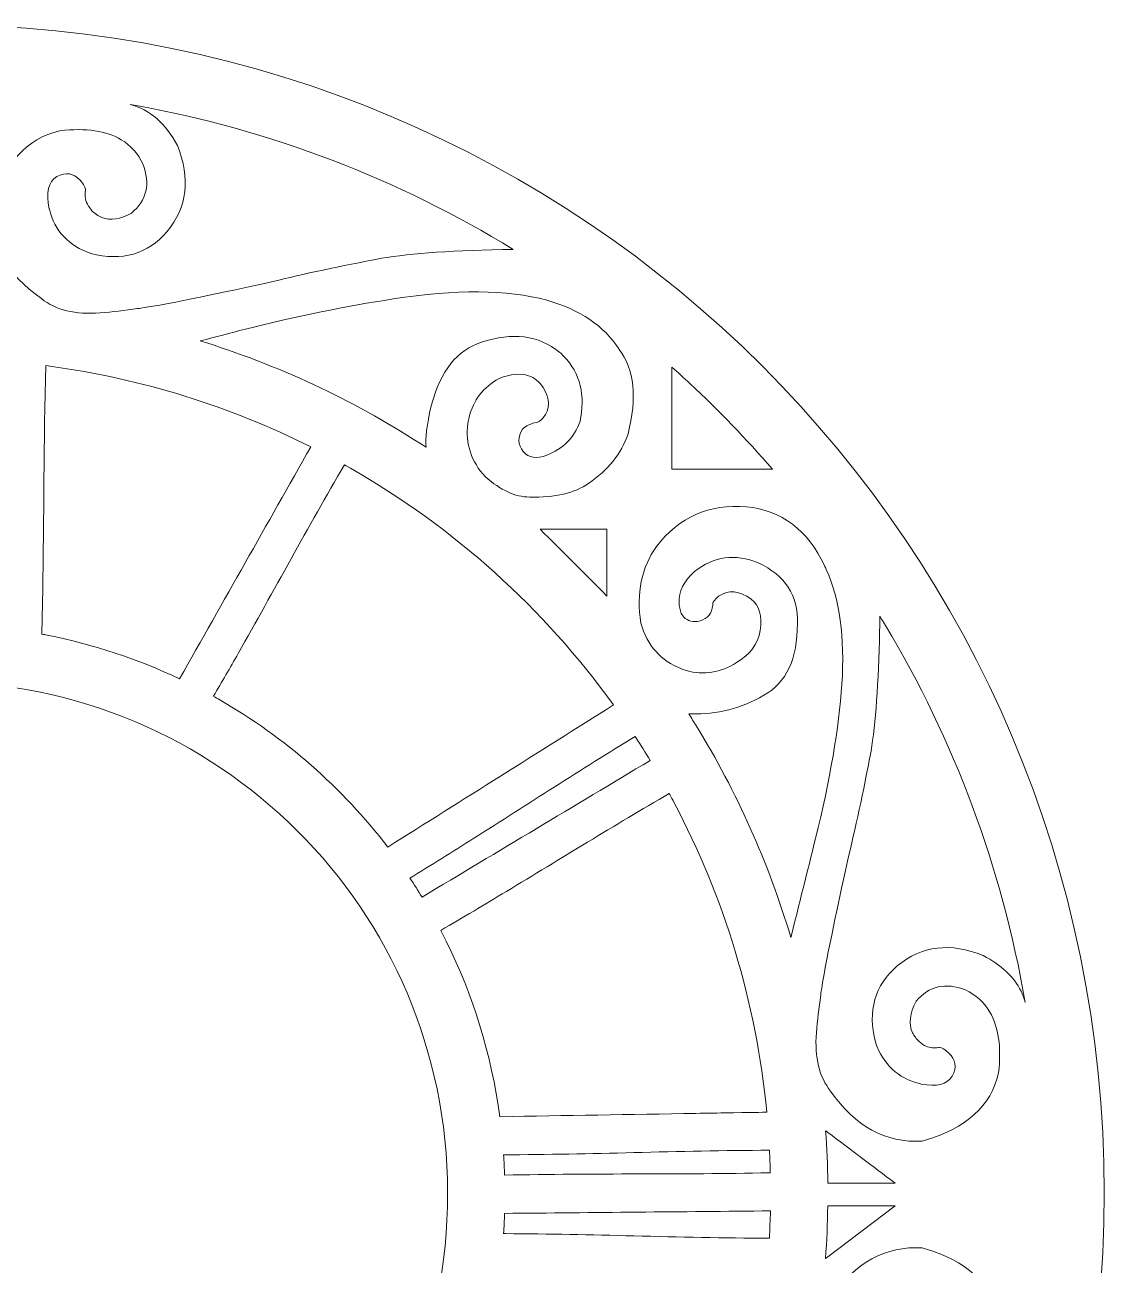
# Model space of a CAD drawing. Header units: inches. Extents: x -28.6 to 20.8, y -14.2 to 28.3.
# Drawn here: x 8.503 to 10.442, y 4.571 to 6.798 of the extents above; entities that cross this region are included whole.
import ezdxf

# ---------------------------------------------------------------- set-up
doc = ezdxf.new("R2010")
doc.units = ezdxf.units.IN
doc.header["$MEASUREMENT"] = 0
doc.layers.add('Layer 1', color=7, linetype='Continuous')

msp = doc.modelspace()

# ---------------------------------------------------------------- linework, layer by layer
at = {"layer": 'Layer 1', "color": 1, "lineweight": 9}
for points, knots in [([(6.2421, 4.7015), (6.2421, 4.7029), (6.2421, 4.7042), (6.2421, 4.7055), (6.2421, 4.7055), (6.2443, 5.8649), (7.1862, 6.7985), (8.3445, 6.7985), (8.3445, 6.7985), (9.5041, 6.7985), (10.4421, 5.8628), (10.4421, 4.7015)], [0, 0, 0, 0, 0.333333, 0.333333, 0.333333, 0.333333, 0.666667, 0.666667, 0.666667, 0.666667, 1, 1, 1, 1]), ([(8.622, 6.3878), (8.6783, 6.3736), (8.7239, 6.3867), (8.7588, 6.4269), (8.7588, 6.4269), (8.7952, 6.4713), (8.8015, 6.5229), (8.7774, 6.5815), (8.7774, 6.5815), (8.7561, 6.622), (8.728, 6.6462), (8.6925, 6.6555), (8.6925, 6.6555), (8.6925, 6.6555), (8.6925, 6.6555), (8.6925, 6.6555), (8.6925, 6.6555), (8.6925, 6.6555), (8.6925, 6.6555), (8.6925, 6.6555)], [0, 0, 0, 0, 0.2, 0.2, 0.2, 0.2, 0.4, 0.4, 0.4, 0.4, 0.6, 0.6, 0.6, 0.6, 0.8, 0.8, 0.8, 0.8, 1, 1, 1, 1]), ([(8.6925, 6.6555), (8.6925, 6.6555), (8.6925, 6.6555), (8.6925, 6.6555), (8.6925, 6.6555), (8.6925, 6.6555), (8.6999, 6.6542), (8.6999, 6.6542), (8.6999, 6.6542), (8.9458, 6.61), (9.1753, 6.5208), (9.3807, 6.3953)], [0, 0, 0, 0, 0.333333, 0.333333, 0.333333, 0.333333, 0.666667, 0.666667, 0.666667, 0.666667, 1, 1, 1, 1]), ([(8.4439, 6.471), (8.4656, 6.5488), (8.5064, 6.5945), (8.5664, 6.6084), (8.5664, 6.6084), (8.6132, 6.6136), (8.65, 6.6082), (8.6767, 6.5922), (8.6767, 6.5922), (8.6937, 6.582), (8.7066, 6.5675), (8.7154, 6.5488), (8.7154, 6.5488), (8.7293, 6.5129), (8.7225, 6.4834), (8.6952, 6.4604), (8.6952, 6.4604), (8.6748, 6.4495), (8.6571, 6.4468), (8.642, 6.4525), (8.642, 6.4525), (8.6351, 6.4551), (8.6286, 6.4595), (8.6228, 6.4657)], [0, 0, 0, 0, 0.166667, 0.166667, 0.166667, 0.166667, 0.333333, 0.333333, 0.333333, 0.333333, 0.5, 0.5, 0.5, 0.5, 0.666667, 0.666667, 0.666667, 0.666667, 0.833333, 0.833333, 0.833333, 0.833333, 1, 1, 1, 1]), ([(8.6124, 6.5014), (8.6128, 6.506), (8.6096, 6.512), (8.6028, 6.5195), (8.6028, 6.5195), (8.5909, 6.5323), (8.5771, 6.5344), (8.5611, 6.5259), (8.5611, 6.5259), (8.5455, 6.5164), (8.5409, 6.4971), (8.5474, 6.468), (8.5474, 6.468), (8.5474, 6.468), (8.5475, 6.4673), (8.5475, 6.4673), (8.5475, 6.4673), (8.5572, 6.4283), (8.5821, 6.4019), (8.622, 6.3878)], [0, 0, 0, 0, 0.2, 0.2, 0.2, 0.2, 0.4, 0.4, 0.4, 0.4, 0.6, 0.6, 0.6, 0.6, 0.8, 0.8, 0.8, 0.8, 1, 1, 1, 1]), ([(8.6231, 6.4664), (8.6211, 6.4686), (8.6193, 6.4708), (8.6178, 6.4731), (8.6178, 6.4731), (8.6122, 6.4816), (8.6105, 6.491), (8.6124, 6.5014)], [0, 0, 0, 0, 0.5, 0.5, 0.5, 0.5, 1, 1, 1, 1]), ([(8.7059, 6.2889), (8.683, 6.2855), (8.6606, 6.2829), (8.6388, 6.2812), (8.6388, 6.2812), (8.594, 6.2778), (8.559, 6.2863), (8.5336, 6.3068), (8.5336, 6.3068), (8.4702, 6.3509), (8.4403, 6.4056), (8.4439, 6.471)], [0, 0, 0, 0, 0.333333, 0.333333, 0.333333, 0.333333, 0.666667, 0.666667, 0.666667, 0.666667, 1, 1, 1, 1]), ([(9.3807, 6.3953), (9.2757, 6.3936), (9.1974, 6.3882), (9.144, 6.3793), (9.144, 6.3793), (9.07, 6.3653), (9.0042, 6.3511), (8.9465, 6.3369), (8.9465, 6.3369), (8.8493, 6.3156), (8.7797, 6.3013), (8.7377, 6.2939), (8.7377, 6.2939), (8.7261, 6.2919), (8.7166, 6.2903), (8.7092, 6.2894), (8.7092, 6.2894), (8.7092, 6.2894), (8.7059, 6.2889), (8.7059, 6.2889)], [0, 0, 0, 0, 0.2, 0.2, 0.2, 0.2, 0.4, 0.4, 0.4, 0.4, 0.6, 0.6, 0.6, 0.6, 0.8, 0.8, 0.8, 0.8, 1, 1, 1, 1]), ([(9.1652, 6.3062), (9.0809, 6.2933), (8.9923, 6.2753), (8.8996, 6.252), (8.8996, 6.252), (8.8719, 6.2448), (8.8463, 6.2381), (8.8186, 6.2309)], [0, 0, 0, 0, 0.5, 0.5, 0.5, 0.5, 1, 1, 1, 1]), ([(9.5709, 6.2156), (9.5709, 6.2156), (9.5702, 6.2167), (9.5702, 6.2167), (9.5702, 6.2167), (9.5439, 6.2576), (9.5008, 6.2868), (9.441, 6.304), (9.441, 6.304), (9.3696, 6.3232), (9.2777, 6.3239), (9.1652, 6.3062)], [0, 0, 0, 0, 0.333333, 0.333333, 0.333333, 0.333333, 0.666667, 0.666667, 0.666667, 0.666667, 1, 1, 1, 1]), ([(9.4644, 6.2103), (9.426, 6.2412), (9.3792, 6.2472), (9.3238, 6.2284), (9.3238, 6.2284), (9.2802, 6.2153), (9.25, 6.1773), (9.2333, 6.1145), (9.2333, 6.1145), (9.2254, 6.0801), (9.2223, 6.0552), (9.224, 6.0399)], [0, 0, 0, 0, 0.333333, 0.333333, 0.333333, 0.333333, 0.666667, 0.666667, 0.666667, 0.666667, 1, 1, 1, 1]), ([(8.8186, 6.2309), (8.8224, 6.2297), (8.8263, 6.2285), (8.8301, 6.2273), (8.8301, 6.2273), (8.9708, 6.1827), (9.1031, 6.1193), (9.224, 6.0399), (9.224, 6.0399), (9.224, 6.0399), (9.224, 6.0399), (9.224, 6.0399)], [0, 0, 0, 0, 0.333333, 0.333333, 0.333333, 0.333333, 0.666667, 0.666667, 0.666667, 0.666667, 1, 1, 1, 1]), ([(9.5007, 6.0862), (9.4897, 6.0568), (9.4698, 6.0367), (9.4408, 6.0259), (9.4408, 6.0259), (9.4225, 6.0187), (9.4085, 6.0208), (9.3987, 6.0321), (9.3987, 6.0321), (9.3885, 6.0451), (9.3881, 6.0586), (9.3975, 6.0725), (9.3975, 6.0725), (9.4039, 6.0786), (9.411, 6.0823), (9.4191, 6.0836), (9.4191, 6.0836), (9.4249, 6.0842), (9.4301, 6.0872), (9.4347, 6.0926), (9.4347, 6.0926), (9.4471, 6.1086), (9.447, 6.1268), (9.4343, 6.1474), (9.4343, 6.1474), (9.4275, 6.1579), (9.4188, 6.1648), (9.4081, 6.1683), (9.4081, 6.1683), (9.3939, 6.173), (9.3763, 6.1714), (9.3552, 6.1637), (9.3552, 6.1637), (9.3271, 6.1479), (9.3091, 6.1247), (9.3013, 6.0938), (9.3013, 6.0938), (9.3004, 6.0902), (9.2996, 6.0865), (9.2989, 6.0827), (9.2989, 6.0827), (9.2948, 6.046), (9.3053, 6.014), (9.3307, 5.9869), (9.3307, 5.9869), (9.358, 5.9627), (9.3843, 5.9506), (9.4096, 5.9506), (9.4096, 5.9506), (9.4563, 5.9495), (9.4916, 5.9577), (9.5156, 5.9751), (9.5156, 5.9751), (9.5513, 5.999), (9.575, 6.0285), (9.5868, 6.0638), (9.5868, 6.0638), (9.6035, 6.129), (9.5982, 6.1797), (9.5709, 6.2156)], [0, 0, 0, 0, 0.066667, 0.066667, 0.066667, 0.066667, 0.133333, 0.133333, 0.133333, 0.133333, 0.2, 0.2, 0.2, 0.2, 0.266667, 0.266667, 0.266667, 0.266667, 0.333333, 0.333333, 0.333333, 0.333333, 0.4, 0.4, 0.4, 0.4, 0.466667, 0.466667, 0.466667, 0.466667, 0.533333, 0.533333, 0.533333, 0.533333, 0.6, 0.6, 0.6, 0.6, 0.666667, 0.666667, 0.666667, 0.666667, 0.733333, 0.733333, 0.733333, 0.733333, 0.8, 0.8, 0.8, 0.8, 0.866667, 0.866667, 0.866667, 0.866667, 0.933333, 0.933333, 0.933333, 0.933333, 1, 1, 1, 1]), ([(9.5007, 6.0862), (9.5012, 6.0888), (9.5017, 6.0914), (9.5021, 6.094), (9.5021, 6.094), (9.5098, 6.1412), (9.4978, 6.1795), (9.4661, 6.2088), (9.4661, 6.2088), (9.4661, 6.2088), (9.4644, 6.2103), (9.4644, 6.2103)], [0, 0, 0, 0, 0.333333, 0.333333, 0.333333, 0.333333, 0.666667, 0.666667, 0.666667, 0.666667, 1, 1, 1, 1]), ([(8.5413, 6.1865), (8.5373, 6.0517), (8.5381, 5.9138), (8.5355, 5.7781), (8.5355, 5.7781), (8.5351, 5.7535), (8.5345, 5.7289), (8.5338, 5.7045)], [0, 0, 0, 0, 0.5, 0.5, 0.5, 0.5, 1, 1, 1, 1]), ([(8.5413, 6.1865), (8.5413, 6.1865), (8.5452, 6.1859), (8.5452, 6.1859), (8.5452, 6.1859), (8.5452, 6.1859), (8.5483, 6.1855), (8.5483, 6.1855), (8.5483, 6.1855), (8.7148, 6.1629), (8.8726, 6.1131), (9.017, 6.0407)], [0, 0, 0, 0, 0.333333, 0.333333, 0.333333, 0.333333, 0.666667, 0.666667, 0.666667, 0.666667, 1, 1, 1, 1]), ([(9.6656, 6.1838), (9.6766, 6.1741), (9.6874, 6.1642), (9.6981, 6.1543), (9.6981, 6.1543), (9.7501, 6.1058), (9.7996, 6.0545), (9.8462, 6.0007)], [0, 0, 0, 0, 0.5, 0.5, 0.5, 0.5, 1, 1, 1, 1]), ([(9.0775, 6.0085), (9.0121, 5.8966), (8.9506, 5.7825), (8.8867, 5.6698), (8.8867, 5.6698), (8.8721, 5.644), (8.8573, 5.6183), (8.8424, 5.5928)], [0, 0, 0, 0, 0.5, 0.5, 0.5, 0.5, 1, 1, 1, 1]), ([(9.0775, 6.0085), (9.0775, 6.0085), (9.0775, 6.0085), (9.0775, 6.0085), (9.0775, 6.0085), (9.0775, 6.0085), (9.0805, 6.0068), (9.0805, 6.0068), (9.0805, 6.0068), (9.0805, 6.0068), (9.0881, 6.0025), (9.0881, 6.0025), (9.0881, 6.0025), (9.2745, 5.896), (9.4358, 5.7506), (9.5608, 5.5772)], [0, 0, 0, 0, 0.25, 0.25, 0.25, 0.25, 0.5, 0.5, 0.5, 0.5, 0.75, 0.75, 0.75, 0.75, 1, 1, 1, 1]), ([(9.8462, 6.0007), (9.8153, 6.0007), (9.7833, 6.0006), (9.7514, 6.0006), (9.7514, 6.0006), (9.7238, 6.0006), (9.6963, 6.0006), (9.6696, 6.0005), (9.6696, 6.0005), (9.6696, 6.0005), (9.6684, 6.0005), (9.6684, 6.0005), (9.6684, 6.0005), (9.6684, 6.0005), (9.6656, 6.0005), (9.6656, 6.0005)], [0, 0, 0, 0, 0.25, 0.25, 0.25, 0.25, 0.5, 0.5, 0.5, 0.5, 0.75, 0.75, 0.75, 0.75, 1, 1, 1, 1]), ([(9.6379, 5.8616), (9.6786, 5.9147), (9.7324, 5.9385), (9.7994, 5.9332), (9.7994, 5.9332), (9.8628, 5.9264), (9.9096, 5.8912), (9.9396, 5.8275)], [0, 0, 0, 0, 0.5, 0.5, 0.5, 0.5, 1, 1, 1, 1]), ([(9.5489, 5.8929), (9.5489, 5.8529), (9.5489, 5.8129), (9.5489, 5.7729), (9.5489, 5.7729), (9.509, 5.8129), (9.469, 5.8529), (9.429, 5.8929)], [0, 0, 0, 0, 0.5, 0.5, 0.5, 0.5, 1, 1, 1, 1]), ([(9.6825, 5.7412), (9.6838, 5.7391), (9.6852, 5.7373), (9.6867, 5.7357), (9.6867, 5.7357), (9.6944, 5.7272), (9.7043, 5.7248), (9.7163, 5.7284), (9.7163, 5.7284), (9.7301, 5.7322), (9.7376, 5.7416), (9.739, 5.7564), (9.739, 5.7564), (9.7384, 5.7607), (9.7418, 5.766), (9.7494, 5.7724), (9.7494, 5.7724), (9.7675, 5.7846), (9.787, 5.7828), (9.808, 5.7671), (9.808, 5.7671), (9.8229, 5.756), (9.8283, 5.7372), (9.824, 5.7108), (9.824, 5.7108), (9.8204, 5.6865), (9.8062, 5.6673), (9.7816, 5.6534), (9.7816, 5.6534), (9.7529, 5.635), (9.7229, 5.6303), (9.6918, 5.639), (9.6918, 5.639), (9.6889, 5.6399), (9.686, 5.6408), (9.683, 5.6419), (9.683, 5.6419), (9.6456, 5.6568), (9.6212, 5.6842), (9.6097, 5.7241), (9.6097, 5.7241), (9.6016, 5.7783), (9.611, 5.8242), (9.6379, 5.8616)], [0, 0, 0, 0, 0.090909, 0.090909, 0.090909, 0.090909, 0.181818, 0.181818, 0.181818, 0.181818, 0.272727, 0.272727, 0.272727, 0.272727, 0.363636, 0.363636, 0.363636, 0.363636, 0.454545, 0.454545, 0.454545, 0.454545, 0.545455, 0.545455, 0.545455, 0.545455, 0.636364, 0.636364, 0.636364, 0.636364, 0.727273, 0.727273, 0.727273, 0.727273, 0.818182, 0.818182, 0.818182, 0.818182, 0.909091, 0.909091, 0.909091, 0.909091, 1, 1, 1, 1]), ([(9.6825, 5.7412), (9.6801, 5.7479), (9.6787, 5.7545), (9.6785, 5.7609), (9.6785, 5.7609), (9.6777, 5.7806), (9.6869, 5.7993), (9.7061, 5.8168), (9.7061, 5.8168), (9.7411, 5.8444), (9.7793, 5.8495), (9.8207, 5.8323), (9.8207, 5.8323), (9.8691, 5.8102), (9.8925, 5.7739), (9.8911, 5.7233), (9.8911, 5.7233), (9.8913, 5.6601), (9.8712, 5.6172), (9.8308, 5.5946), (9.8308, 5.5946), (9.7906, 5.5712), (9.7469, 5.56), (9.6999, 5.5612), (9.6999, 5.5612), (9.6999, 5.5612), (9.6999, 5.5612), (9.6999, 5.5612), (9.6999, 5.5612), (9.6999, 5.5612), (9.6959, 5.5614), (9.6959, 5.5614)], [0, 0, 0, 0, 0.125, 0.125, 0.125, 0.125, 0.25, 0.25, 0.25, 0.25, 0.375, 0.375, 0.375, 0.375, 0.5, 0.5, 0.5, 0.5, 0.625, 0.625, 0.625, 0.625, 0.75, 0.75, 0.75, 0.75, 0.875, 0.875, 0.875, 0.875, 1, 1, 1, 1]), ([(9.9396, 5.8275), (9.9407, 5.8252), (9.9418, 5.8229), (9.9429, 5.8206), (9.9429, 5.8206), (9.9669, 5.7678), (9.9763, 5.6991), (9.971, 5.6144), (9.971, 5.6144), (9.9655, 5.5359), (9.9497, 5.4435), (9.9236, 5.3372), (9.9236, 5.3372), (9.9088, 5.2781), (9.894, 5.219), (9.8793, 5.16)], [0, 0, 0, 0, 0.25, 0.25, 0.25, 0.25, 0.5, 0.5, 0.5, 0.5, 0.75, 0.75, 0.75, 0.75, 1, 1, 1, 1]), ([(10.0392, 5.7368), (10.0391, 5.7274), (10.0389, 5.7182), (10.0387, 5.7092), (10.0387, 5.7092), (10.0366, 5.617), (10.0314, 5.5428), (10.0233, 5.4942), (10.0233, 5.4942), (10.0092, 5.4202), (9.9951, 5.3544), (9.9808, 5.2967), (9.9808, 5.2967), (9.9612, 5.2066), (9.9474, 5.1402), (9.9396, 5.0976), (9.9396, 5.0976), (9.9363, 5.0794), (9.9341, 5.0656), (9.9329, 5.056)], [0, 0, 0, 0, 0.2, 0.2, 0.2, 0.2, 0.4, 0.4, 0.4, 0.4, 0.6, 0.6, 0.6, 0.6, 0.8, 0.8, 0.8, 0.8, 1, 1, 1, 1]), ([(10.0392, 5.7368), (10.0392, 5.7368), (10.0423, 5.7316), (10.0423, 5.7316), (10.0423, 5.7316), (10.0447, 5.7277), (10.047, 5.7238), (10.0494, 5.7199), (10.0494, 5.7199), (10.1717, 5.5154), (10.2582, 5.2868), (10.3003, 5.0428), (10.3003, 5.0428), (10.3003, 5.0428), (10.3003, 5.0428), (10.3003, 5.0428), (10.3003, 5.0428), (10.3003, 5.0428), (10.3003, 5.0428), (10.3003, 5.0428)], [0, 0, 0, 0, 0.2, 0.2, 0.2, 0.2, 0.4, 0.4, 0.4, 0.4, 0.6, 0.6, 0.6, 0.6, 0.8, 0.8, 0.8, 0.8, 1, 1, 1, 1]), ([(8.5338, 5.7045), (8.537, 5.7039), (8.5401, 5.7033), (8.5433, 5.7026), (8.5433, 5.7026), (8.6268, 5.6862), (8.7066, 5.6596), (8.7814, 5.6241)], [0, 0, 0, 0, 0.5, 0.5, 0.5, 0.5, 1, 1, 1, 1]), ([(7.4213, 4.6998), (7.4213, 4.7011), (7.4213, 4.7025), (7.4213, 4.7038), (7.4213, 4.7038), (7.4213, 4.7038), (7.4213, 4.7044), (7.4213, 4.7044), (7.4213, 4.7044), (7.4238, 5.2115), (7.8362, 5.6193), (8.3432, 5.6193), (8.3432, 5.6193), (8.8507, 5.6193), (9.2614, 5.2105), (9.2629, 4.7026), (9.2629, 4.7026), (9.2629, 4.7017), (9.2629, 4.7008), (9.2629, 4.6998)], [0, 0, 0, 0, 0.2, 0.2, 0.2, 0.2, 0.4, 0.4, 0.4, 0.4, 0.6, 0.6, 0.6, 0.6, 0.8, 0.8, 0.8, 0.8, 1, 1, 1, 1]), ([(8.8424, 5.5927), (8.8461, 5.5907), (8.8498, 5.5885), (8.8535, 5.5864), (8.8535, 5.5864), (8.9708, 5.519), (9.0733, 5.4289), (9.1552, 5.3222)], [0, 0, 0, 0, 0.5, 0.5, 0.5, 0.5, 1, 1, 1, 1]), ([(9.696, 5.5612), (9.7006, 5.5539), (9.7052, 5.5466), (9.7098, 5.5392), (9.7098, 5.5392), (9.7818, 5.422), (9.8391, 5.2948), (9.8792, 5.16)], [0, 0, 0, 0, 0.5, 0.5, 0.5, 0.5, 1, 1, 1, 1]), ([(9.5996, 5.5207), (9.5996, 5.5207), (9.5996, 5.5207), (9.5996, 5.5207), (9.5996, 5.5207), (9.5022, 5.4613), (9.4065, 5.399), (9.31, 5.3379), (9.31, 5.3379), (9.2718, 5.3137), (9.2336, 5.2898), (9.195, 5.2663)], [0, 0, 0, 0, 0.333333, 0.333333, 0.333333, 0.333333, 0.666667, 0.666667, 0.666667, 0.666667, 1, 1, 1, 1]), ([(9.5996, 5.5207), (9.5996, 5.5207), (9.5996, 5.5207), (9.5996, 5.5207), (9.5996, 5.5207), (9.5996, 5.5207), (9.6008, 5.519), (9.6008, 5.519), (9.6008, 5.519), (9.6096, 5.5054), (9.6182, 5.4916), (9.6267, 5.4778)], [0, 0, 0, 0, 0.333333, 0.333333, 0.333333, 0.333333, 0.666667, 0.666667, 0.666667, 0.666667, 1, 1, 1, 1]), ([(9.6609, 5.4183), (9.5626, 5.3613), (9.4658, 5.3013), (9.3684, 5.2425), (9.3684, 5.2425), (9.3293, 5.2189), (9.2901, 5.1955), (9.2506, 5.1726), (9.2506, 5.1726), (9.2506, 5.1726), (9.2505, 5.1726), (9.2505, 5.1726), (9.2505, 5.1726), (9.2505, 5.1726), (9.2505, 5.1726), (9.2505, 5.1726)], [0, 0, 0, 0, 0.25, 0.25, 0.25, 0.25, 0.5, 0.5, 0.5, 0.5, 0.75, 0.75, 0.75, 0.75, 1, 1, 1, 1]), ([(9.6608, 5.4184), (9.6608, 5.4184), (9.6609, 5.4183), (9.6609, 5.4183), (9.6609, 5.4183), (9.6609, 5.4183), (9.6618, 5.4166), (9.6618, 5.4166), (9.6618, 5.4166), (9.6645, 5.4117), (9.6671, 5.4067), (9.6697, 5.4018), (9.6697, 5.4018), (9.7589, 5.2332), (9.8169, 5.0455), (9.836, 4.8461), (9.836, 4.8461), (9.836, 4.8461), (9.836, 4.846), (9.836, 4.846)], [0, 0, 0, 0, 0.2, 0.2, 0.2, 0.2, 0.4, 0.4, 0.4, 0.4, 0.6, 0.6, 0.6, 0.6, 0.8, 0.8, 0.8, 0.8, 1, 1, 1, 1]), ([(9.2505, 5.1726), (9.2505, 5.1726), (9.2505, 5.1726), (9.2505, 5.1726), (9.2505, 5.1726), (9.2539, 5.1662), (9.2572, 5.1597), (9.2604, 5.1532), (9.2604, 5.1532), (9.3084, 5.056), (9.3415, 4.9499), (9.3565, 4.838), (9.3565, 4.838), (9.3565, 4.838), (9.3565, 4.8378), (9.3565, 4.8378)], [0, 0, 0, 0, 0.25, 0.25, 0.25, 0.25, 0.5, 0.5, 0.5, 0.5, 0.75, 0.75, 0.75, 0.75, 1, 1, 1, 1]), ([(10.0311, 4.9719), (10.0169, 5.0281), (10.0299, 5.0737), (10.0702, 5.1086), (10.0702, 5.1086), (10.1146, 5.1451), (10.1661, 5.1513), (10.2248, 5.1273), (10.2248, 5.1273), (10.2571, 5.1102), (10.2801, 5.0891), (10.2927, 5.0632), (10.2927, 5.0632), (10.2959, 5.0567), (10.2984, 5.0499), (10.3003, 5.0428), (10.3003, 5.0428), (10.3003, 5.0428), (10.3003, 5.0428), (10.3003, 5.0428)], [0, 0, 0, 0, 0.2, 0.2, 0.2, 0.2, 0.4, 0.4, 0.4, 0.4, 0.6, 0.6, 0.6, 0.6, 0.8, 0.8, 0.8, 0.8, 1, 1, 1, 1]), ([(10.115, 4.7941), (10.115, 4.7941), (10.1189, 4.7952), (10.1189, 4.7952), (10.1189, 4.7952), (10.1943, 4.8171), (10.2388, 4.8575), (10.2524, 4.9165), (10.2524, 4.9165), (10.2575, 4.9628), (10.2523, 4.9992), (10.2368, 5.0258), (10.2368, 5.0258), (10.2266, 5.0433), (10.2119, 5.0566), (10.1927, 5.0656), (10.1927, 5.0656), (10.1569, 5.0795), (10.1274, 5.0727), (10.1044, 5.0454), (10.1044, 5.0454), (10.0926, 5.0234), (10.0905, 5.0045), (10.098, 4.9887), (10.098, 4.9887), (10.1007, 4.9831), (10.1046, 4.9778), (10.1097, 4.973)], [0, 0, 0, 0, 0.142857, 0.142857, 0.142857, 0.142857, 0.285714, 0.285714, 0.285714, 0.285714, 0.428571, 0.428571, 0.428571, 0.428571, 0.571429, 0.571429, 0.571429, 0.571429, 0.714286, 0.714286, 0.714286, 0.714286, 0.857143, 0.857143, 0.857143, 0.857143, 1, 1, 1, 1]), ([(9.9329, 5.056), (9.9295, 5.0331), (9.9269, 5.0108), (9.9252, 4.989), (9.9252, 4.989), (9.9217, 4.9442), (9.9303, 4.9091), (9.9508, 4.8838), (9.9508, 4.8838), (9.9948, 4.8204), (10.0496, 4.7905), (10.115, 4.7941)], [0, 0, 0, 0, 0.333333, 0.333333, 0.333333, 0.333333, 0.666667, 0.666667, 0.666667, 0.666667, 1, 1, 1, 1]), ([(10.1446, 4.9623), (10.1451, 4.9623), (10.1456, 4.9623), (10.1461, 4.9623), (10.1461, 4.9623), (10.1505, 4.9619), (10.156, 4.9587), (10.1627, 4.9526), (10.1627, 4.9526), (10.1755, 4.9408), (10.1777, 4.9269), (10.1691, 4.911), (10.1691, 4.911), (10.1599, 4.8958), (10.1414, 4.891), (10.1136, 4.8967), (10.1136, 4.8967), (10.1126, 4.8969), (10.1116, 4.8971), (10.1105, 4.8974), (10.1105, 4.8974), (10.0716, 4.9071), (10.0451, 4.9319), (10.0311, 4.9719)], [0, 0, 0, 0, 0.166667, 0.166667, 0.166667, 0.166667, 0.333333, 0.333333, 0.333333, 0.333333, 0.5, 0.5, 0.5, 0.5, 0.666667, 0.666667, 0.666667, 0.666667, 0.833333, 0.833333, 0.833333, 0.833333, 1, 1, 1, 1]), ([(10.1097, 4.973), (10.1136, 4.9692), (10.1179, 4.9663), (10.1223, 4.9644), (10.1223, 4.9644), (10.1292, 4.9615), (10.1366, 4.9607), (10.1446, 4.9623)], [0, 0, 0, 0, 0.5, 0.5, 0.5, 0.5, 1, 1, 1, 1]), ([(9.3565, 4.838), (9.3565, 4.838), (9.3565, 4.838), (9.3565, 4.838), (9.3565, 4.838), (9.4736, 4.84), (9.5913, 4.842), (9.7087, 4.8439), (9.7087, 4.8439), (9.7087, 4.8439), (9.7162, 4.8441), (9.7162, 4.8441), (9.7162, 4.8441), (9.7162, 4.8441), (9.7237, 4.8442), (9.7237, 4.8442), (9.7237, 4.8442), (9.7237, 4.8442), (9.7312, 4.8443), (9.7312, 4.8443), (9.7312, 4.8443), (9.7312, 4.8443), (9.7387, 4.8444), (9.7387, 4.8444), (9.7387, 4.8444), (9.7387, 4.8444), (9.7462, 4.8446), (9.7462, 4.8446), (9.7462, 4.8446), (9.7462, 4.8446), (9.7536, 4.8447), (9.7536, 4.8447), (9.7536, 4.8447), (9.7536, 4.8447), (9.7611, 4.8448), (9.7611, 4.8448), (9.7611, 4.8448), (9.7611, 4.8448), (9.7686, 4.8449), (9.7686, 4.8449), (9.7686, 4.8449), (9.7686, 4.8449), (9.7761, 4.8451), (9.7761, 4.8451), (9.7761, 4.8451), (9.7761, 4.8451), (9.7911, 4.8453), (9.7911, 4.8453), (9.7911, 4.8453), (9.7911, 4.8453), (9.7986, 4.8455), (9.7986, 4.8455), (9.7986, 4.8455), (9.7986, 4.8455), (9.806, 4.8456), (9.806, 4.8456), (9.806, 4.8456), (9.806, 4.8456), (9.8135, 4.8457), (9.8135, 4.8457), (9.8135, 4.8457), (9.8135, 4.8457), (9.821, 4.8458), (9.821, 4.8458), (9.821, 4.8458), (9.821, 4.8458), (9.8285, 4.846), (9.8285, 4.846), (9.8285, 4.846), (9.8285, 4.846), (9.8359, 4.8461), (9.8359, 4.8461), (9.8359, 4.8461), (9.8359, 4.8461), (9.836, 4.8461), (9.836, 4.8461)], [0, 0, 0, 0, 0.052632, 0.052632, 0.052632, 0.052632, 0.105263, 0.105263, 0.105263, 0.105263, 0.157895, 0.157895, 0.157895, 0.157895, 0.210526, 0.210526, 0.210526, 0.210526, 0.263158, 0.263158, 0.263158, 0.263158, 0.315789, 0.315789, 0.315789, 0.315789, 0.368421, 0.368421, 0.368421, 0.368421, 0.421053, 0.421053, 0.421053, 0.421053, 0.473684, 0.473684, 0.473684, 0.473684, 0.526316, 0.526316, 0.526316, 0.526316, 0.578947, 0.578947, 0.578947, 0.578947, 0.631579, 0.631579, 0.631579, 0.631579, 0.684211, 0.684211, 0.684211, 0.684211, 0.736842, 0.736842, 0.736842, 0.736842, 0.789474, 0.789474, 0.789474, 0.789474, 0.842105, 0.842105, 0.842105, 0.842105, 0.894737, 0.894737, 0.894737, 0.894737, 0.947368, 0.947368, 0.947368, 0.947368, 1, 1, 1, 1]), ([(9.9419, 4.8129), (9.9419, 4.8129), (9.9458, 4.8099), (9.9458, 4.8099), (9.9458, 4.8099), (9.9458, 4.8099), (9.9458, 4.8099), (9.9458, 4.8099), (9.9458, 4.8099), (9.9861, 4.7794), (10.0261, 4.7492), (10.0665, 4.7187), (10.0665, 4.7187), (10.0262, 4.7187), (9.9859, 4.7187), (9.9456, 4.7187)], [0, 0, 0, 0, 0.25, 0.25, 0.25, 0.25, 0.5, 0.5, 0.5, 0.5, 0.75, 0.75, 0.75, 0.75, 1, 1, 1, 1]), ([(9.8409, 4.7777), (9.7597, 4.7775), (9.6785, 4.7755), (9.5973, 4.7735), (9.5973, 4.7735), (9.5194, 4.7716), (9.4414, 4.7698), (9.3634, 4.7696)], [0, 0, 0, 0, 0.5, 0.5, 0.5, 0.5, 1, 1, 1, 1]), ([(9.8409, 4.7777), (9.8409, 4.7777), (9.8409, 4.7777), (9.8409, 4.7777), (9.8409, 4.7777), (9.8416, 4.7643), (9.8421, 4.7508), (9.8424, 4.7374)], [0, 0, 0, 0, 0.5, 0.5, 0.5, 0.5, 1, 1, 1, 1]), ([(9.8424, 4.7374), (9.8424, 4.7374), (9.8398, 4.7373), (9.8398, 4.7373), (9.8398, 4.7373), (9.7618, 4.7355), (9.684, 4.7354), (9.6061, 4.7352), (9.6061, 4.7352), (9.5258, 4.735), (9.4456, 4.7349), (9.3652, 4.733)], [0, 0, 0, 0, 0.333333, 0.333333, 0.333333, 0.333333, 0.666667, 0.666667, 0.666667, 0.666667, 1, 1, 1, 1]), ([(6.2421, 4.7015), (6.2421, 3.5403), (7.1825, 2.5985), (8.3421, 2.5985), (8.3421, 2.5985), (9.5017, 2.5985), (10.4421, 3.5403), (10.4421, 4.7015)], [0, 0, 0, 0, 0.5, 0.5, 0.5, 0.5, 1, 1, 1, 1]), ([(7.4213, 4.6998), (7.4213, 4.1906), (7.8336, 3.7777), (8.3421, 3.7777), (8.3421, 3.7777), (8.8506, 3.7777), (9.2629, 4.1906), (9.2629, 4.6998)], [0, 0, 0, 0, 0.5, 0.5, 0.5, 0.5, 1, 1, 1, 1]), ([(9.9416, 4.5834), (9.9416, 4.5834), (9.9417, 4.5835), (9.9417, 4.5835), (9.9417, 4.5835), (9.9417, 4.5835), (9.9455, 4.5864), (9.9455, 4.5864), (9.9455, 4.5864), (9.9455, 4.5864), (10.0665, 4.6778), (10.0665, 4.6778), (10.0665, 4.6778), (10.0262, 4.6778), (9.9859, 4.6778), (9.9456, 4.6778)], [0, 0, 0, 0, 0.25, 0.25, 0.25, 0.25, 0.5, 0.5, 0.5, 0.5, 0.75, 0.75, 0.75, 0.75, 1, 1, 1, 1]), ([(9.3632, 4.6278), (9.3632, 4.6278), (9.3632, 4.628), (9.3632, 4.628), (9.3632, 4.628), (9.3641, 4.64), (9.3647, 4.6521), (9.3651, 4.6642)], [0, 0, 0, 0, 0.5, 0.5, 0.5, 0.5, 1, 1, 1, 1]), ([(9.8407, 4.6197), (9.8407, 4.6197), (9.8407, 4.6198), (9.8407, 4.6198), (9.8407, 4.6198), (9.8407, 4.6198), (9.8407, 4.6198), (9.8407, 4.6198), (9.8407, 4.6198), (9.8416, 4.6361), (9.8422, 4.6524), (9.8426, 4.6688)], [0, 0, 0, 0, 0.333333, 0.333333, 0.333333, 0.333333, 0.666667, 0.666667, 0.666667, 0.666667, 1, 1, 1, 1]), ([(9.8407, 4.6198), (9.8407, 4.6198), (9.8407, 4.6198), (9.8407, 4.6198), (9.8407, 4.6198), (9.7596, 4.62), (9.6784, 4.622), (9.5973, 4.624), (9.5973, 4.624), (9.5206, 4.6259), (9.4439, 4.6277), (9.3671, 4.628), (9.3671, 4.628), (9.3671, 4.628), (9.3632, 4.628), (9.3632, 4.628)], [0, 0, 0, 0, 0.25, 0.25, 0.25, 0.25, 0.5, 0.5, 0.5, 0.5, 0.75, 0.75, 0.75, 0.75, 1, 1, 1, 1]), ([(9.9329, 4.3405), (9.9295, 4.3634), (9.9269, 4.3858), (9.9252, 4.4076), (9.9252, 4.4076), (9.9217, 4.4524), (9.9303, 4.4874), (9.9508, 4.5128), (9.9508, 4.5128), (9.9948, 4.5762), (10.0496, 4.6061), (10.115, 4.6025)], [0, 0, 0, 0, 0.333333, 0.333333, 0.333333, 0.333333, 0.666667, 0.666667, 0.666667, 0.666667, 1, 1, 1, 1]), ([(10.115, 4.6025), (10.115, 4.6025), (10.1189, 4.6014), (10.1189, 4.6014), (10.1189, 4.6014), (10.1943, 4.5794), (10.2388, 4.539), (10.2524, 4.48), (10.2524, 4.48), (10.2575, 4.4336), (10.2523, 4.3971), (10.2367, 4.3705), (10.2367, 4.3705), (10.2265, 4.3531), (10.2118, 4.3399), (10.1927, 4.3309), (10.1927, 4.3309), (10.1569, 4.3171), (10.1274, 4.3238), (10.1044, 4.3512), (10.1044, 4.3512), (10.0926, 4.3731), (10.0905, 4.392), (10.0979, 4.4078), (10.0979, 4.4078), (10.1006, 4.4134), (10.1045, 4.4187), (10.1097, 4.4236)], [0, 0, 0, 0, 0.142857, 0.142857, 0.142857, 0.142857, 0.285714, 0.285714, 0.285714, 0.285714, 0.428571, 0.428571, 0.428571, 0.428571, 0.571429, 0.571429, 0.571429, 0.571429, 0.714286, 0.714286, 0.714286, 0.714286, 0.857143, 0.857143, 0.857143, 0.857143, 1, 1, 1, 1])]:
    msp.add_open_spline(points, degree=3, knots=knots, dxfattribs=at)
for points in [[(9.6656, 6.0005), (9.6656, 6.0595), (9.6656, 6.1249), (9.6656, 6.1838)], [(8.7814, 5.6242), (8.8599, 5.763), (8.9384, 5.9018), (9.017, 6.0407)], [(9.429, 5.8929), (9.469, 5.8929), (9.509, 5.8929), (9.5489, 5.8929)], [(9.1552, 5.3221), (9.2903, 5.407), (9.4258, 5.4923), (9.5608, 5.5772)], [(9.2169, 5.2322), (9.3537, 5.3142), (9.4899, 5.3957), (9.6267, 5.4777)], [(9.1952, 5.2663), (9.2026, 5.2551), (9.2099, 5.2437), (9.2169, 5.2322)], [(9.9418, 4.8129), (9.944, 4.7816), (9.9453, 4.7505), (9.9456, 4.7187)], [(9.3634, 4.7696), (9.3642, 4.7574), (9.3648, 4.7452), (9.3652, 4.733)], [(9.9416, 4.5835), (9.9438, 4.6147), (9.9452, 4.6461), (9.9456, 4.6778)], [(9.3651, 4.6644), (9.5246, 4.6658), (9.6831, 4.6674), (9.8426, 4.6689)]]:
    msp.add_open_spline(points, degree=3, dxfattribs=at)

doc.saveas('drawing.dxf')
